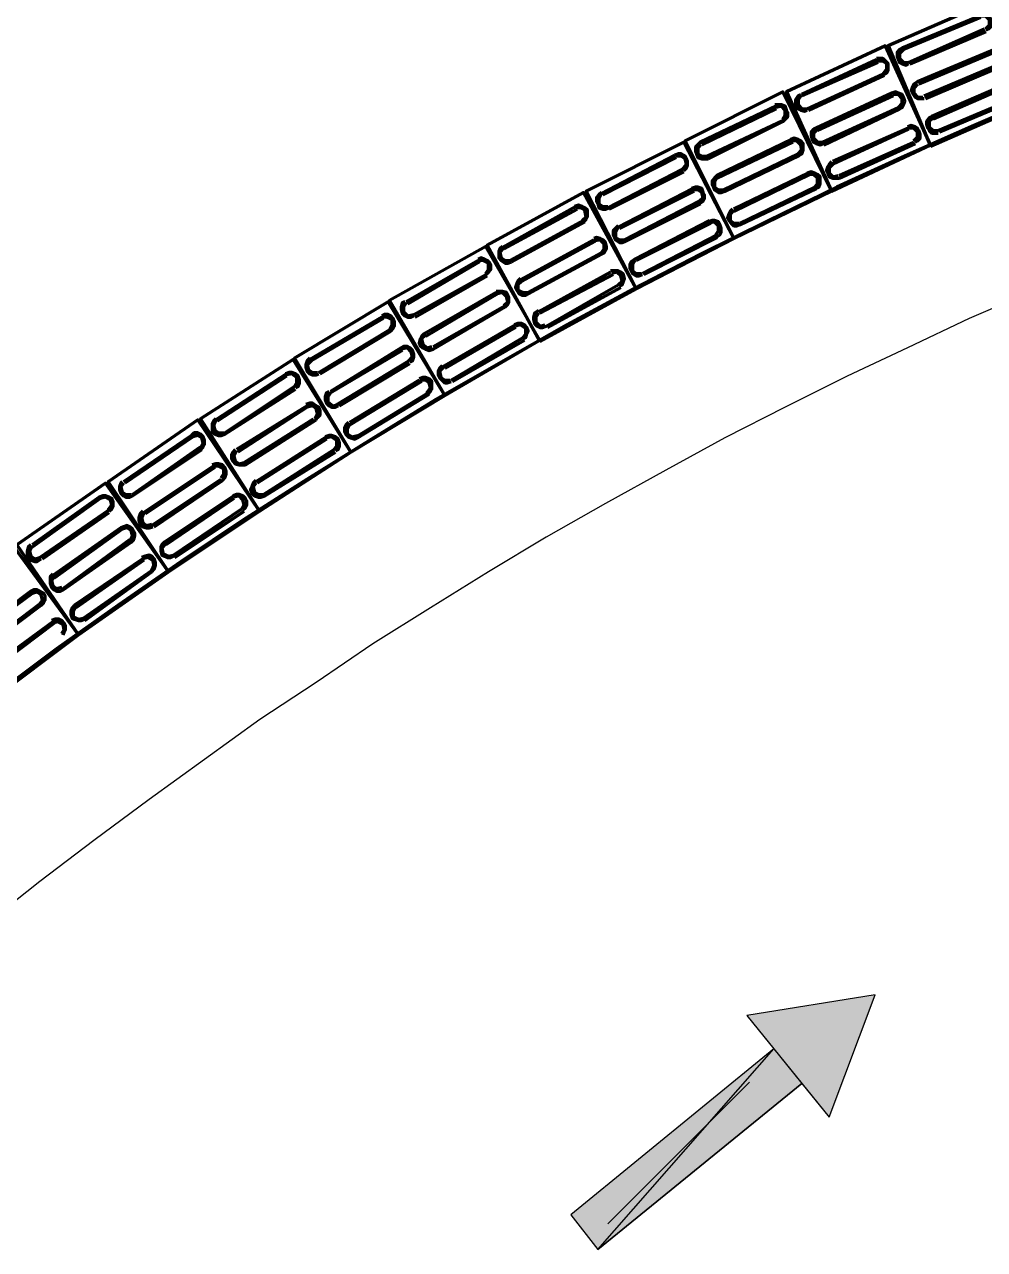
# Model space of a CAD drawing. Header units: millimetres. Extents: x 2273 to 2522, y 1034 to 1187.
# Drawn here: x 2282.252 to 2284.449, y 1107.365 to 1110.166 of the extents above; entities that cross this region are included whole.
import ezdxf

# ---------------------------------------------------------------- set-up
doc = ezdxf.new("R2010")
doc.units = ezdxf.units.MM
doc.layers.add('LAYER8', color=8, linetype='Continuous')
doc.layers.add('LAYOUT', color=7, linetype='Continuous', lineweight=100)
doc.layers.add('PAREDES', color=4, linetype='Continuous', lineweight=100)

# ---------------------------------------------------------------- blocks, each defined once
blk = doc.blocks.new('FRTY')
at = {"layer": 'PAREDES', "color": 160, "linetype": 'Continuous'}
for points in [[(72.8064, 146.8951), (73.0475, 146.9627), (72.977, 147.2039), (72.7387, 147.1333), (72.8064, 146.8951)], [(72.5711, 146.8157), (72.8064, 146.8951), (72.7299, 147.1304), (72.4946, 147.0539), (72.5711, 146.8157)], [(72.7181, 147.0657), (72.727, 147.0716), (72.7299, 147.0775), (72.7328, 147.0833), (72.7328, 147.0922), (72.727, 147.098), (72.7211, 147.1039), (72.7152, 147.1069), (72.7064, 147.1039)], [(72.7064, 147.1039), (72.527, 147.0451)], [(72.7093, 147.098), (72.5299, 147.0392)], [(72.7181, 147.0716), (72.727, 147.0775), (72.727, 147.0892), (72.7211, 147.101), (72.7093, 147.101)], [(72.3328, 146.7333), (72.5711, 146.8157), (72.4887, 147.0539), (72.2534, 146.9716), (72.3328, 146.7333)], [(72.5387, 147.0098), (72.7211, 147.0686)], [(72.5417, 147.0069), (72.7211, 147.0657)], [(72.4652, 147.0245), (72.2858, 146.9627)], [(72.477, 146.9863), (72.4858, 146.9892), (72.4887, 146.9951), (72.4917, 147.0039), (72.4917, 147.0127), (72.4858, 147.0186), (72.4799, 147.0245), (72.474, 147.0245), (72.4652, 147.0245)], [(72.527, 147.0451), (72.5211, 147.0422), (72.5152, 147.0363), (72.5123, 147.0275), (72.5152, 147.0216), (72.5181, 147.0127), (72.524, 147.0098), (72.5299, 147.0069), (72.5387, 147.0069)], [(72.527, 147.0422), (72.5181, 147.0333), (72.5181, 147.0216), (72.527, 147.0127), (72.5387, 147.0098)], [(72.4681, 147.0186), (72.2887, 146.9539)], [(72.477, 146.9892), (72.4858, 146.998), (72.4858, 147.0098), (72.4799, 147.0186), (72.4652, 147.0186)], [(72.7358, 147.0216), (72.5534, 146.9627)], [(72.7387, 147.0157), (72.5564, 146.9598)], [(72.7475, 146.9833), (72.7534, 146.9892), (72.7593, 146.9951), (72.7593, 147.001), (72.7593, 147.0098), (72.7564, 147.0157), (72.7505, 147.0216), (72.7417, 147.0216), (72.7358, 147.0216)], [(72.7446, 146.9892), (72.7534, 146.9951), (72.7564, 147.0069), (72.7475, 147.0157), (72.7358, 147.0186)], [(72.1005, 146.6451), (72.3358, 146.7363), (72.2475, 146.9686), (72.0123, 146.8804), (72.1005, 146.6451)], [(72.2975, 146.9275), (72.477, 146.9922)], [(72.3005, 146.9245), (72.4799, 146.9863)], [(72.5652, 146.9304), (72.7446, 146.9892)], [(72.5652, 146.9245), (72.7475, 146.9833)], [(72.224, 146.9392), (72.0475, 146.8716)], [(72.2387, 146.901), (72.2475, 146.9069), (72.2505, 146.9127), (72.2534, 146.9186), (72.2505, 146.9275), (72.2475, 146.9333), (72.2417, 146.9392), (72.2328, 146.9392), (72.224, 146.9392)], [(72.2858, 146.9627), (72.277, 146.9598), (72.274, 146.9539), (72.2711, 146.9451), (72.274, 146.9363), (72.277, 146.9304), (72.2828, 146.9245), (72.2917, 146.9245), (72.2975, 146.9245)], [(72.2858, 146.9598), (72.277, 146.951), (72.277, 146.9392), (72.2858, 146.9304), (72.2975, 146.9275)], [(72.4946, 146.9422), (72.3152, 146.8804)], [(72.4946, 146.9392), (72.3152, 146.8775)], [(72.5064, 146.9069), (72.5123, 146.9098), (72.5181, 146.9157), (72.5181, 146.9245), (72.5181, 146.9304), (72.5152, 146.9392), (72.5093, 146.9422), (72.5005, 146.9451), (72.4917, 146.9422)], [(72.5034, 146.9098), (72.5123, 146.9186), (72.5152, 146.9304), (72.5064, 146.9392), (72.4946, 146.9392)], [(72.5534, 146.9657), (72.5446, 146.9598), (72.5417, 146.9539), (72.5387, 146.948), (72.5387, 146.9392), (72.5446, 146.9333), (72.5505, 146.9275), (72.5564, 146.9245), (72.5652, 146.9275)], [(72.5534, 146.9598), (72.5446, 146.9539), (72.5446, 146.9422), (72.5505, 146.9304), (72.5623, 146.9304)], [(72.7593, 146.9392), (72.5799, 146.8833)], [(72.7711, 146.9039), (72.7799, 146.9069), (72.7828, 146.9127), (72.7858, 146.9216), (72.7858, 146.9275), (72.7799, 146.9363), (72.774, 146.9392), (72.7681, 146.9422), (72.7593, 146.9422)], [(72.227, 146.9333), (72.0505, 146.8657)], [(72.2387, 146.9069), (72.2475, 146.9127), (72.2475, 146.9275), (72.2387, 146.9363), (72.227, 146.9363)], [(72.7623, 146.9363), (72.5799, 146.8775)], [(72.7711, 146.9069), (72.7799, 146.9157), (72.7799, 146.9275), (72.774, 146.9363), (72.7623, 146.9363)], [(72.0593, 146.8392), (72.2387, 146.9069)], [(72.0623, 146.8333), (72.2387, 146.901)], [(72.3123, 146.8833), (72.3064, 146.8775), (72.3005, 146.8716), (72.3005, 146.8657), (72.3005, 146.8569), (72.3034, 146.851), (72.3093, 146.8451), (72.3181, 146.8422), (72.327, 146.8451)], [(72.327, 146.848), (72.5034, 146.9098)], [(72.327, 146.8422), (72.5064, 146.9039)], [(72.5799, 146.8833), (72.574, 146.8804), (72.5681, 146.8745), (72.5652, 146.8657), (72.5681, 146.8598), (72.5711, 146.851), (72.577, 146.848), (72.5828, 146.8451), (72.5917, 146.8451)], [(72.5917, 146.848), (72.7711, 146.9069)], [(72.5917, 146.8451), (72.774, 146.901)], [(71.8681, 146.5539), (72.1005, 146.6451), (72.0064, 146.8804), (71.777, 146.7863), (71.8681, 146.5539)], [(72.0475, 146.8745), (72.0417, 146.8686), (72.0358, 146.8627), (72.0358, 146.8569), (72.0358, 146.848), (72.0387, 146.8422), (72.0446, 146.8363), (72.0534, 146.8333), (72.0623, 146.8363)], [(72.0475, 146.8686), (72.0387, 146.8627), (72.0387, 146.848), (72.0475, 146.8392), (72.0593, 146.8392)], [(72.2534, 146.8598), (72.077, 146.7922)], [(72.2564, 146.8539), (72.0799, 146.7892)], [(72.2681, 146.8245), (72.277, 146.8275), (72.2799, 146.8333), (72.2828, 146.8422), (72.2799, 146.848), (72.277, 146.8569), (72.2711, 146.8598), (72.2623, 146.8627), (72.2564, 146.8598)], [(72.2681, 146.8275), (72.277, 146.8363), (72.277, 146.848), (72.2681, 146.8569), (72.2564, 146.8569)], [(72.3152, 146.8775), (72.3064, 146.8716), (72.3034, 146.8569), (72.3123, 146.848), (72.324, 146.848)], [(72.5211, 146.8627), (72.3446, 146.801)], [(72.524, 146.8569), (72.3446, 146.7951)], [(72.5328, 146.8245), (72.5417, 146.8304), (72.5446, 146.8363), (72.5475, 146.8422), (72.5446, 146.851), (72.5417, 146.8569), (72.5358, 146.8627), (72.527, 146.8657), (72.5211, 146.8627)], [(72.5328, 146.8304), (72.5417, 146.8363), (72.5417, 146.848), (72.5328, 146.8598), (72.5211, 146.8598)], [(72.5799, 146.8804), (72.5711, 146.8716), (72.5711, 146.8598), (72.5799, 146.851), (72.5917, 146.851)], [(71.9887, 146.848), (71.8093, 146.7775)], [(71.9887, 146.8422), (71.8123, 146.7745)], [(72.0005, 146.8127), (72.0064, 146.8186), (72.0123, 146.8245), (72.0123, 146.8304), (72.0123, 146.8392), (72.0064, 146.8451), (72.0005, 146.851), (71.9946, 146.851), (71.9858, 146.851)], [(71.9975, 146.8157), (72.0064, 146.8245), (72.0064, 146.8363), (72.0005, 146.8451), (71.9858, 146.8451)], [(72.0887, 146.7598), (72.2681, 146.8275)], [(72.3534, 146.7657), (72.5328, 146.8304)], [(72.3564, 146.7627), (72.5328, 146.8275)], [(71.824, 146.7451), (72.0005, 146.8157)], [(71.824, 146.7422), (72.0034, 146.8127)], [(72.0917, 146.7539), (72.2681, 146.8216)], [(72.3417, 146.801), (72.3358, 146.798), (72.3299, 146.7922), (72.3299, 146.7833), (72.3299, 146.7775), (72.3328, 146.7686), (72.3387, 146.7657), (72.3475, 146.7627), (72.3564, 146.7627)], [(72.3446, 146.798), (72.3358, 146.7892), (72.3328, 146.7775), (72.3417, 146.7686), (72.3534, 146.7686)], [(71.6387, 146.4539), (71.8681, 146.5539), (71.7711, 146.7833), (71.5417, 146.6833), (71.6387, 146.4539)], [(71.8093, 146.7775), (71.8034, 146.7745), (71.7975, 146.7686), (71.7975, 146.7598), (71.7975, 146.751), (71.8034, 146.7451), (71.8093, 146.7422), (71.8181, 146.7392), (71.824, 146.7422)], [(71.8123, 146.7745), (71.8034, 146.7657), (71.8034, 146.7539), (71.8123, 146.7451), (71.824, 146.7451)], [(72.0328, 146.7333), (72.0387, 146.7392), (72.0446, 146.7451), (72.0446, 146.7539), (72.0446, 146.7598), (72.0387, 146.7686), (72.0328, 146.7716), (72.024, 146.7745), (72.0181, 146.7716)], [(72.077, 146.7922), (72.0711, 146.7892), (72.0652, 146.7833), (72.0652, 146.7745), (72.0652, 146.7686), (72.0681, 146.7598), (72.077, 146.7569), (72.0828, 146.7539), (72.0917, 146.7539)], [(72.0799, 146.7892), (72.0711, 146.7804), (72.0681, 146.7686), (72.077, 146.7598), (72.0887, 146.7598)], [(72.2858, 146.7804), (72.1064, 146.7127)], [(72.2858, 146.7745), (72.1093, 146.7069)], [(72.2975, 146.7422), (72.3064, 146.748), (72.3093, 146.7539), (72.3123, 146.7598), (72.3093, 146.7686), (72.3064, 146.7745), (72.3005, 146.7804), (72.2917, 146.7804), (72.2858, 146.7804)], [(72.2975, 146.748), (72.3064, 146.7539), (72.3064, 146.7686), (72.2975, 146.7775), (72.2858, 146.7775)], [(71.7505, 146.751), (71.574, 146.6775)], [(71.7534, 146.748), (71.577, 146.6745)], [(71.7652, 146.7186), (71.7711, 146.7216), (71.777, 146.7275), (71.777, 146.7363), (71.777, 146.7451), (71.7711, 146.751), (71.7652, 146.7539), (71.7593, 146.7569), (71.7505, 146.7539)], [(71.7652, 146.7216), (71.774, 146.7304), (71.774, 146.7422), (71.7652, 146.751), (71.7505, 146.751)], [(72.0181, 146.7686), (71.8417, 146.698)], [(72.0211, 146.7657), (71.8446, 146.6951)], [(72.0299, 146.7392), (72.0387, 146.748), (72.0387, 146.7598), (72.0299, 146.7686), (72.0181, 146.7686)], [(72.1181, 146.6804), (72.2975, 146.748)], [(72.1211, 146.6745), (72.3005, 146.7422)], [(71.5887, 146.6451), (71.7623, 146.7216)], [(71.5917, 146.6422), (71.7652, 146.7157)], [(71.8564, 146.6686), (72.0328, 146.7363)], [(71.8564, 146.6598), (72.0358, 146.7333)], [(72.1064, 146.7157), (72.1005, 146.7098), (72.0946, 146.7039), (72.0946, 146.698), (72.0946, 146.6892), (72.1005, 146.6833), (72.1064, 146.6775), (72.1123, 146.6745), (72.1211, 146.6775)], [(71.8417, 146.701), (71.8358, 146.6951), (71.8299, 146.6892), (71.8299, 146.6804), (71.8299, 146.6745), (71.8358, 146.6657), (71.8417, 146.6627), (71.8475, 146.6598), (71.8564, 146.6627)], [(71.8446, 146.6951), (71.8358, 146.6863), (71.8358, 146.6745), (71.8417, 146.6657), (71.8534, 146.6657)], [(72.0505, 146.6892), (71.874, 146.6216)], [(72.0534, 146.6863), (71.877, 146.6157)], [(72.0652, 146.6539), (72.0711, 146.6598), (72.074, 146.6657), (72.077, 146.6716), (72.074, 146.6804), (72.0711, 146.6863), (72.0652, 146.6922), (72.0564, 146.6922), (72.0505, 146.6922)], [(72.0623, 146.6569), (72.0711, 146.6657), (72.0711, 146.6775), (72.0623, 146.6863), (72.0505, 146.6863)], [(72.1093, 146.7098), (72.1005, 146.7039), (72.0975, 146.6892), (72.1064, 146.6804), (72.1181, 146.6804)], [(71.4123, 146.351), (71.6387, 146.4569), (71.5358, 146.6833), (71.3093, 146.5775), (71.4123, 146.351)], [(71.7858, 146.6745), (71.6093, 146.601)], [(71.7858, 146.6686), (71.6123, 146.5951)], [(71.8005, 146.6392), (71.8064, 146.6451), (71.8093, 146.651), (71.8123, 146.6569), (71.8093, 146.6657), (71.8064, 146.6716), (71.8005, 146.6775), (71.7917, 146.6775), (71.7828, 146.6775)], [(71.7975, 146.6422), (71.8064, 146.651), (71.8064, 146.6627), (71.7975, 146.6716), (71.7858, 146.6716)], [(71.8887, 146.5863), (72.0652, 146.6598)], [(71.624, 146.5686), (71.7975, 146.6422)], [(71.627, 146.5627), (71.8005, 146.6363)], [(71.8887, 146.5833), (72.0652, 146.6539)], [(71.874, 146.6216), (71.8681, 146.6157), (71.8623, 146.6098), (71.8593, 146.6039), (71.8623, 146.5951), (71.8652, 146.5892), (71.874, 146.5833), (71.8799, 146.5833), (71.8887, 146.5833)], [(71.874, 146.6186), (71.8652, 146.6098), (71.8652, 146.598), (71.874, 146.5892), (71.8858, 146.5892)], [(71.8181, 146.598), (71.6417, 146.5216)], [(71.8211, 146.5922), (71.6446, 146.5157)], [(71.8328, 146.5598), (71.8387, 146.5657), (71.8417, 146.5716), (71.8446, 146.5804), (71.8417, 146.5863), (71.8387, 146.5951), (71.8299, 146.598), (71.824, 146.601), (71.8152, 146.598)], [(71.8299, 146.5657), (71.8387, 146.5745), (71.8387, 146.5863), (71.8299, 146.5951), (71.8181, 146.5951)], [(71.6564, 146.4892), (71.8299, 146.5627)], [(71.6593, 146.4863), (71.8328, 146.5598)], [(71.6417, 146.5216), (71.6358, 146.5186), (71.6299, 146.5098), (71.6299, 146.5039), (71.6328, 146.4951), (71.6358, 146.4892), (71.6417, 146.4833), (71.6505, 146.4833), (71.6564, 146.4833)], [(71.6446, 146.5186), (71.6358, 146.5098), (71.6358, 146.498), (71.6446, 146.4892), (71.6564, 146.4892)]]:
    blk.add_lwpolyline(points, dxfattribs=at)
blk = doc.blocks.new('KJIUY')
at = {"layer": 'PAREDES', "color": 0, "linetype": 'Continuous'}
blk.add_lwpolyline([(71.8975, 146.5686), (71.7387, 146.501), (71.5799, 146.4304), (71.424, 146.3598), (71.2681, 146.2833), (71.1123, 146.2069), (70.9593, 146.1275), (70.8064, 146.0451), (70.6564, 145.9598), (70.5064, 145.8745), (70.3593, 145.7833), (70.2123, 145.6922), (70.0652, 145.598), (69.924, 145.5039), (69.7799, 145.4039), (69.6387, 145.3039), (69.5005, 145.201)], dxfattribs=at)
at = {"layer": 'PAREDES', "color": 160, "linetype": 'Continuous'}
for points in [[(71.574, 146.6775), (71.5681, 146.6745), (71.5623, 146.6686), (71.5623, 146.6598), (71.5652, 146.651), (71.5681, 146.6451), (71.574, 146.6422), (71.5828, 146.6392), (71.5887, 146.6422)], [(71.577, 146.6745), (71.5681, 146.6657), (71.5681, 146.6539), (71.577, 146.6451), (71.5887, 146.6451)], [(71.5152, 146.651), (71.3446, 146.5716)], [(71.5181, 146.6451), (71.3446, 146.5686)], [(71.5299, 146.6157), (71.5387, 146.6216), (71.5417, 146.6275), (71.5417, 146.6363), (71.5417, 146.6422), (71.5358, 146.648), (71.5299, 146.6539), (71.5211, 146.6539), (71.5152, 146.6539)], [(71.5299, 146.6186), (71.5387, 146.6304), (71.5387, 146.6422), (71.5299, 146.648), (71.5152, 146.648)], [(71.3564, 146.5392), (71.5299, 146.6186)], [(71.3593, 146.5363), (71.5328, 146.6157)], [(71.1887, 146.2422), (71.4123, 146.351), (71.3005, 146.5775), (71.077, 146.4657), (71.1887, 146.2422)], [(71.5505, 146.5745), (71.377, 146.4951)], [(71.5681, 146.5392), (71.574, 146.5422), (71.577, 146.548), (71.5799, 146.5569), (71.577, 146.5657), (71.574, 146.5716), (71.5652, 146.5745), (71.5593, 146.5775), (71.5505, 146.5745)], [(71.6093, 146.601), (71.6005, 146.5951), (71.5975, 146.5892), (71.5946, 146.5804), (71.5975, 146.5745), (71.6034, 146.5657), (71.6093, 146.5627), (71.6152, 146.5627), (71.624, 146.5627)], [(71.6093, 146.5951), (71.6005, 146.5863), (71.6005, 146.5745), (71.6093, 146.5657), (71.6211, 146.5657)], [(71.3005, 146.5098), (71.3064, 146.5157), (71.3123, 146.5216), (71.3123, 146.5304), (71.3093, 146.5363), (71.3064, 146.5451), (71.2975, 146.548), (71.2917, 146.548), (71.2828, 146.548)], [(71.3417, 146.5716), (71.3358, 146.5686), (71.3299, 146.5598), (71.3299, 146.5539), (71.3299, 146.5451), (71.3358, 146.5392), (71.3417, 146.5363), (71.3505, 146.5333), (71.3564, 146.5363)], [(71.3417, 146.5686), (71.3358, 146.5598), (71.3358, 146.548), (71.3446, 146.5392), (71.3564, 146.5392)], [(71.5534, 146.5686), (71.3799, 146.4892)], [(71.5652, 146.5422), (71.574, 146.551), (71.574, 146.5627), (71.5652, 146.5716), (71.5534, 146.5716)], [(71.2858, 146.5451), (71.1123, 146.4627)], [(71.2858, 146.5392), (71.1152, 146.4569)], [(71.3005, 146.5157), (71.3064, 146.5245), (71.3064, 146.5363), (71.2975, 146.5451), (71.2858, 146.5422)], [(71.3917, 146.4627), (71.5652, 146.5422)], [(71.3946, 146.4569), (71.5681, 146.5392)], [(71.127, 146.4304), (71.3005, 146.5127)], [(71.1299, 146.4245), (71.3005, 146.5098)], [(71.377, 146.4951), (71.3711, 146.4922), (71.3652, 146.4863), (71.3652, 146.4775), (71.3681, 146.4686), (71.3711, 146.4627), (71.377, 146.4598), (71.3858, 146.4569), (71.3946, 146.4598)], [(71.3799, 146.4922), (71.3711, 146.4833), (71.3711, 146.4716), (71.3799, 146.4627), (71.3917, 146.4627)], [(71.5887, 146.4951), (71.4152, 146.4186)], [(71.5887, 146.4922), (71.4152, 146.4127)], [(71.6034, 146.4627), (71.6093, 146.4657), (71.6152, 146.4716), (71.6152, 146.4804), (71.6123, 146.4892), (71.6093, 146.4951), (71.6034, 146.498), (71.5946, 146.501), (71.5858, 146.498)], [(71.6005, 146.4657), (71.6093, 146.4745), (71.6093, 146.4863), (71.6005, 146.4951), (71.5887, 146.4951)], [(70.9652, 146.1275), (71.1887, 146.2422), (71.074, 146.4627), (70.8505, 146.351), (70.9652, 146.1275)], [(71.1123, 146.4627), (71.1064, 146.4569), (71.1005, 146.451), (71.1005, 146.4422), (71.1034, 146.4363), (71.1064, 146.4275), (71.1152, 146.4245), (71.1211, 146.4245), (71.1299, 146.4245)], [(71.3211, 146.4686), (71.1505, 146.3863)], [(71.324, 146.4627), (71.1505, 146.3804)], [(71.3358, 146.4333), (71.3446, 146.4363), (71.3475, 146.4451), (71.3475, 146.451), (71.3475, 146.4598), (71.3417, 146.4657), (71.3358, 146.4686), (71.327, 146.4716), (71.3181, 146.4686)], [(71.3358, 146.4363), (71.3446, 146.4451), (71.3417, 146.4569), (71.3328, 146.4657), (71.3211, 146.4657)], [(71.4299, 146.3863), (71.6005, 146.4627)], [(71.074, 146.398), (71.0799, 146.4039), (71.0828, 146.4098), (71.0828, 146.4186), (71.0799, 146.4245), (71.077, 146.4304), (71.0681, 146.4363), (71.0623, 146.4363), (71.0534, 146.4333)], [(71.1123, 146.4569), (71.1064, 146.448), (71.1064, 146.4363), (71.1152, 146.4304), (71.127, 146.4304)], [(71.1652, 146.3539), (71.3358, 146.4363)], [(71.4299, 146.3804), (71.6034, 146.4598)], [(71.0534, 146.4333), (70.8858, 146.3451)], [(71.0564, 146.4275), (70.8887, 146.3422)], [(71.0711, 146.401), (71.0799, 146.4127), (71.077, 146.4245), (71.0681, 146.4304), (71.0564, 146.4304)], [(71.1681, 146.351), (71.3387, 146.4333)], [(71.4123, 146.4186), (71.4064, 146.4127), (71.4034, 146.4069), (71.4005, 146.398), (71.4034, 146.3922), (71.4064, 146.3833), (71.4152, 146.3804), (71.4211, 146.3804), (71.4299, 146.3804)], [(71.4152, 146.4127), (71.4064, 146.4039), (71.4064, 146.3922), (71.4152, 146.3833), (71.427, 146.3863)], [(70.9005, 146.3127), (71.0711, 146.401)], [(70.9034, 146.3098), (71.074, 146.3951)], [(71.1505, 146.3863), (71.1446, 146.3804), (71.1387, 146.3745), (71.1387, 146.3657), (71.1417, 146.3598), (71.1446, 146.3539), (71.1534, 146.348), (71.1593, 146.348), (71.1681, 146.351)], [(71.1505, 146.3833), (71.1446, 146.3716), (71.1446, 146.3598), (71.1534, 146.3539), (71.1652, 146.3539)], [(71.3593, 146.3922), (71.1887, 146.3098)], [(71.3623, 146.3892), (71.1887, 146.3039)], [(71.374, 146.3569), (71.3828, 146.3598), (71.3858, 146.3686), (71.3858, 146.3745), (71.3858, 146.3833), (71.3799, 146.3892), (71.374, 146.3922), (71.3652, 146.3951), (71.3564, 146.3922)], [(71.374, 146.3598), (71.3799, 146.3686), (71.3799, 146.3804), (71.3711, 146.3892), (71.3593, 146.3892)], [(71.0946, 146.3569), (70.924, 146.2686)], [(71.0975, 146.351), (70.927, 146.2657)], [(71.1093, 146.3216), (71.1181, 146.3275), (71.1211, 146.3333), (71.1211, 146.3422), (71.1181, 146.348), (71.1152, 146.3569), (71.1064, 146.3598), (71.1005, 146.3598), (71.0917, 146.3569)], [(71.1093, 146.3275), (71.1181, 146.3363), (71.1152, 146.348), (71.1064, 146.3539), (71.0946, 146.3539)], [(71.2034, 146.2775), (71.374, 146.3598)], [(71.2034, 146.2745), (71.377, 146.3569)], [(70.7446, 146.0069), (70.9652, 146.1275), (70.8446, 146.348), (70.624, 146.2275), (70.7446, 146.0069)], [(70.8858, 146.348), (70.8799, 146.3422), (70.874, 146.3363), (70.874, 146.3275), (70.877, 146.3216), (70.8799, 146.3127), (70.8887, 146.3098), (70.8946, 146.3098), (70.9034, 146.3127)], [(70.8858, 146.3451), (70.8799, 146.3333), (70.8799, 146.3216), (70.8887, 146.3157), (70.9005, 146.3157)], [(70.9387, 146.2392), (71.1093, 146.3275)], [(70.827, 146.3157), (70.6593, 146.2216)], [(70.8299, 146.3098), (70.6623, 146.2186)], [(70.8446, 146.2804), (70.8505, 146.2863), (70.8534, 146.2922), (70.8534, 146.301), (70.8534, 146.3069), (70.8475, 146.3127), (70.8417, 146.3157), (70.8328, 146.3186), (70.824, 146.3157)], [(70.8417, 146.2833), (70.8505, 146.2922), (70.8475, 146.3069), (70.8387, 146.3127), (70.827, 146.3127)], [(70.9417, 146.2363), (71.1123, 146.3216)], [(71.1858, 146.3098), (71.1799, 146.3039), (71.177, 146.298), (71.174, 146.2892), (71.177, 146.2833), (71.1828, 146.2775), (71.1887, 146.2716), (71.1946, 146.2716), (71.2034, 146.2745)], [(71.1887, 146.3069), (71.1799, 146.298), (71.1799, 146.2833), (71.1887, 146.2775), (71.2005, 146.2775)], [(70.677, 146.1922), (70.8446, 146.2833)], [(70.6799, 146.1892), (70.8475, 146.2804)], [(70.924, 146.2716), (70.9181, 146.2657), (70.9123, 146.2598), (70.9123, 146.251), (70.9152, 146.2451), (70.9181, 146.2392), (70.927, 146.2333), (70.9328, 146.2333), (70.9417, 146.2363)], [(70.924, 146.2686), (70.9181, 146.2569), (70.9181, 146.2451), (70.927, 146.2392), (70.9387, 146.2392)], [(71.1328, 146.2833), (70.9623, 146.1951)], [(71.1358, 146.2775), (70.9652, 146.1922)], [(71.1475, 146.2451), (71.1564, 146.251), (71.1593, 146.2569), (71.1593, 146.2657), (71.1564, 146.2745), (71.1534, 146.2804), (71.1446, 146.2833), (71.1387, 146.2833), (71.1299, 146.2804)], [(71.1475, 146.251), (71.1534, 146.2598), (71.1534, 146.2716), (71.1446, 146.2804), (71.1328, 146.2775)], [(70.8681, 146.2392), (70.7005, 146.148)], [(70.8858, 146.2069), (70.8917, 146.2098), (70.8975, 146.2186), (70.8975, 146.2245), (70.8946, 146.2333), (70.8887, 146.2392), (70.8828, 146.2422), (70.874, 146.2451), (70.8681, 146.2422)], [(70.8858, 146.2098), (70.8917, 146.2186), (70.8917, 146.2304), (70.8828, 146.2392), (70.8681, 146.2363)], [(70.9799, 146.1627), (71.1505, 146.251)], [(70.9828, 146.1598), (71.1505, 146.2451)], [(70.527, 145.8833), (70.7446, 146.0098), (70.6211, 146.2245), (70.4005, 146.101), (70.527, 145.8833)], [(70.6593, 146.2245), (70.6534, 146.2186), (70.6505, 146.2127), (70.6505, 146.2039), (70.6505, 146.198), (70.6564, 146.1922), (70.6652, 146.1863), (70.6711, 146.1863), (70.6799, 146.1892)], [(70.6623, 146.2216), (70.6534, 146.2098), (70.6564, 146.198), (70.6652, 146.1922), (70.677, 146.1922)], [(70.8711, 146.2363), (70.7034, 146.1451)], [(70.7181, 146.1186), (70.8858, 146.2098)], [(70.6034, 146.1922), (70.4387, 146.098)], [(70.6064, 146.1892), (70.4417, 146.0922)], [(70.6211, 146.1598), (70.627, 146.1657), (70.6328, 146.1716), (70.6328, 146.1804), (70.6299, 146.1863), (70.624, 146.1922), (70.6181, 146.1951), (70.6093, 146.198), (70.6034, 146.1951)], [(70.6211, 146.1627), (70.627, 146.1716), (70.627, 146.1863), (70.6152, 146.1922), (70.6034, 146.1922)], [(70.7181, 146.1157), (70.8858, 146.2069)], [(70.9623, 146.1951), (70.9534, 146.1892), (70.9505, 146.1833), (70.9505, 146.1745), (70.9534, 146.1686), (70.9564, 146.1627), (70.9652, 146.1569), (70.9711, 146.1569), (70.9799, 146.1598)], [(70.9623, 146.1922), (70.9564, 146.1833), (70.9564, 146.1686), (70.9652, 146.1627), (70.977, 146.1627)], [(70.4564, 146.0686), (70.6211, 146.1598)], [(70.4593, 146.0627), (70.624, 146.1569)], [(70.9064, 146.1657), (70.7417, 146.0745)], [(70.9123, 146.1598), (70.7446, 146.0716)], [(70.927, 146.1333), (70.9328, 146.1363), (70.9358, 146.1451), (70.9387, 146.151), (70.9358, 146.1598), (70.9299, 146.1657), (70.924, 146.1686), (70.9152, 146.1686), (70.9064, 146.1686)], [(70.924, 146.1363), (70.9328, 146.1451), (70.9299, 146.1569), (70.9211, 146.1657), (70.9093, 146.1627)], [(70.7005, 146.151), (70.6946, 146.1451), (70.6917, 146.1392), (70.6887, 146.1304), (70.6917, 146.1245), (70.6975, 146.1157), (70.7034, 146.1127), (70.7123, 146.1127), (70.7181, 146.1157)], [(70.7034, 146.1451), (70.6946, 146.1363), (70.6946, 146.1245), (70.7064, 146.1186), (70.7181, 146.1186)], [(70.7593, 146.0422), (70.924, 146.1363)], [(70.7623, 146.0392), (70.9299, 146.1304)], [(70.3123, 145.7539), (70.527, 145.8833), (70.3975, 146.098), (70.1828, 145.9686), (70.3123, 145.7539)], [(70.4358, 146.098), (70.4299, 146.0951), (70.427, 146.0863), (70.427, 146.0804), (70.4299, 146.0716), (70.4358, 146.0657), (70.4417, 146.0627), (70.4505, 146.0627), (70.4564, 146.0657)], [(70.6446, 146.1186), (70.4799, 146.0245)], [(70.6475, 146.1157), (70.4828, 146.0186)], [(70.6652, 146.0863), (70.6711, 146.0922), (70.674, 146.098), (70.674, 146.1069), (70.6711, 146.1127), (70.6681, 146.1186), (70.6593, 146.1216), (70.6534, 146.1216), (70.6446, 146.1216)], [(70.6623, 146.0892), (70.6711, 146.098), (70.6681, 146.1098), (70.6593, 146.1186), (70.6475, 146.1157)], [(70.4387, 146.0951), (70.4328, 146.0863), (70.4328, 146.0745), (70.4417, 146.0657), (70.4564, 146.0686)], [(70.5005, 145.9951), (70.6652, 146.0892)], [(70.5005, 145.9892), (70.6652, 146.0863)], [(70.7417, 146.0775), (70.7328, 146.0716), (70.7299, 146.0627), (70.7299, 146.0569), (70.7328, 146.048), (70.7387, 146.0422), (70.7446, 146.0392), (70.7505, 146.0392), (70.7593, 146.0422)], [(70.7417, 146.0716), (70.7358, 146.0627), (70.7358, 146.051), (70.7446, 146.0422), (70.7564, 146.0451)], [(70.3828, 146.0627), (70.2181, 145.9657)], [(70.3858, 146.0598), (70.2211, 145.9627)], [(70.4034, 146.0304), (70.4093, 146.0363), (70.4123, 146.0422), (70.4123, 146.051), (70.4093, 146.0598), (70.4034, 146.0657), (70.3975, 146.0686), (70.3887, 146.0686), (70.3828, 146.0657)], [(70.4005, 146.0333), (70.4064, 146.0451), (70.4064, 146.0569), (70.3946, 146.0627), (70.3828, 146.0627)], [(70.6887, 146.0451), (70.5211, 145.948)], [(70.7064, 146.0127), (70.7123, 146.0157), (70.7152, 146.0245), (70.7181, 146.0304), (70.7152, 146.0392), (70.7093, 146.0451), (70.7034, 146.048), (70.6946, 146.048), (70.6858, 146.0451)], [(70.7064, 146.0157), (70.7123, 146.0245), (70.7123, 146.0363), (70.7005, 146.0451), (70.6887, 146.0422)], [(70.2387, 145.9363), (70.4005, 146.0333)], [(70.2417, 145.9333), (70.4034, 146.0304)], [(70.4799, 146.0245), (70.474, 146.0186), (70.4711, 146.0127), (70.4681, 146.0039), (70.4711, 145.998), (70.477, 145.9922), (70.4828, 145.9892), (70.4917, 145.9863), (70.5005, 145.9892)], [(70.4828, 146.0216), (70.474, 146.0127), (70.477, 146.001), (70.4858, 145.9922), (70.4975, 145.9951)], [(70.6887, 146.0392), (70.527, 145.9451)], [(70.5417, 145.9186), (70.7064, 146.0157)], [(70.427, 145.9922), (70.2652, 145.8922)], [(70.4299, 145.9863), (70.2652, 145.8892)], [(70.4475, 145.9598), (70.4534, 145.9627), (70.4564, 145.9716), (70.4564, 145.9775), (70.4534, 145.9863), (70.4475, 145.9922), (70.4417, 145.9951), (70.4328, 145.9951), (70.427, 145.9922)], [(70.4446, 145.9627), (70.4534, 145.9716), (70.4505, 145.9833), (70.4417, 145.9922), (70.427, 145.9892)], [(70.5446, 145.9157), (70.7093, 146.0098)], [(70.1034, 145.6186), (70.3123, 145.7539), (70.1799, 145.9657), (69.9681, 145.8304), (70.1034, 145.6186)], [(70.2181, 145.9686), (70.2123, 145.9627), (70.2093, 145.9539), (70.2093, 145.948), (70.2123, 145.9392), (70.2181, 145.9333), (70.224, 145.9304), (70.2328, 145.9304), (70.2387, 145.9333)], [(70.2211, 145.9627), (70.2123, 145.9539), (70.2152, 145.9422), (70.224, 145.9363), (70.2358, 145.9363)], [(70.2799, 145.8627), (70.4446, 145.9627)], [(70.1652, 145.9333), (70.0034, 145.8275)], [(70.1858, 145.901), (70.1917, 145.9039), (70.1946, 145.9127), (70.1946, 145.9186), (70.1917, 145.9275), (70.1858, 145.9333), (70.177, 145.9363), (70.1711, 145.9363), (70.1623, 145.9333)], [(70.1828, 145.9039), (70.1887, 145.9127), (70.1887, 145.9245), (70.177, 145.9333), (70.1652, 145.9304)], [(70.2858, 145.8598), (70.4475, 145.9569)], [(70.5211, 145.951), (70.5152, 145.9451), (70.5123, 145.9392), (70.5123, 145.9304), (70.5152, 145.9245), (70.5211, 145.9186), (70.527, 145.9127), (70.5328, 145.9127), (70.5417, 145.9157)], [(70.524, 145.948), (70.5152, 145.9392), (70.5181, 145.9245), (70.527, 145.9186), (70.5387, 145.9186)], [(70.1652, 145.9275), (70.0064, 145.8245)], [(70.024, 145.798), (70.1828, 145.9039)], [(70.4681, 145.9186), (70.3093, 145.8216)], [(70.474, 145.9157), (70.3093, 145.8157)], [(70.4887, 145.8863), (70.4946, 145.8922), (70.4975, 145.898), (70.4975, 145.9069), (70.4975, 145.9157), (70.4917, 145.9216), (70.4828, 145.9245), (70.477, 145.9245), (70.4681, 145.9216)], [(70.4858, 145.8892), (70.4946, 145.901), (70.4917, 145.9127), (70.4828, 145.9186), (70.4711, 145.9186)], [(70.024, 145.7951), (70.1858, 145.898)], [(70.2623, 145.8922), (70.2564, 145.8892), (70.2534, 145.8804), (70.2534, 145.8745), (70.2564, 145.8657), (70.2623, 145.8598), (70.2681, 145.8569), (70.277, 145.8569), (70.2828, 145.8598)], [(70.2652, 145.8892), (70.2593, 145.8804), (70.2593, 145.8686), (70.2711, 145.8598), (70.2828, 145.8627)], [(70.324, 145.7892), (70.4887, 145.8892)], [(70.327, 145.7863), (70.4917, 145.8863)], [(70.2123, 145.8598), (70.0505, 145.7598)], [(70.2123, 145.8569), (70.0534, 145.7539)], [(70.2328, 145.8275), (70.2358, 145.8333), (70.2417, 145.8392), (70.2417, 145.848), (70.2387, 145.8569), (70.2328, 145.8598), (70.224, 145.8657), (70.2181, 145.8657), (70.2093, 145.8627)], [(70.2299, 145.8304), (70.2358, 145.8422), (70.2328, 145.8539), (70.224, 145.8598), (70.2123, 145.8569)], [(69.8946, 145.4804), (70.1034, 145.6186), (69.9623, 145.8275), (69.7564, 145.6863), (69.8946, 145.4804)], [(70.0034, 145.8304), (69.9975, 145.8245), (69.9946, 145.8186), (69.9946, 145.8098), (69.9946, 145.801), (70.0005, 145.7951), (70.0093, 145.7922), (70.0152, 145.7922), (70.024, 145.7951)], [(70.0034, 145.8275), (69.9975, 145.8157), (70.0005, 145.8039), (70.0093, 145.798), (70.0211, 145.798)], [(70.0681, 145.7304), (70.227, 145.8304)], [(70.0711, 145.7245), (70.2328, 145.8275)], [(70.3064, 145.8216), (70.3005, 145.8157), (70.2975, 145.8098), (70.2975, 145.801), (70.3005, 145.7951), (70.3064, 145.7892), (70.3123, 145.7863), (70.3211, 145.7833), (70.327, 145.7863)], [(70.3093, 145.8186), (70.3034, 145.8069), (70.3034, 145.7951), (70.3152, 145.7892), (70.327, 145.7922)], [(69.9475, 145.7922), (69.7917, 145.6863)], [(69.9681, 145.7598), (69.974, 145.7657), (69.977, 145.7716), (69.977, 145.7804), (69.974, 145.7892), (69.9681, 145.7951), (69.9623, 145.798), (69.9534, 145.798), (69.9475, 145.7922)], [(69.9681, 145.7627), (69.974, 145.7745), (69.9711, 145.7863), (69.9623, 145.7922), (69.9505, 145.7892)], [(70.277, 145.7569), (70.2828, 145.7598), (70.2858, 145.7686), (70.2858, 145.7745), (70.2828, 145.7833), (70.277, 145.7892), (70.2681, 145.7922), (70.2623, 145.7922), (70.2534, 145.7892)], [(69.9505, 145.7892), (69.7946, 145.6833)], [(69.8123, 145.6569), (69.9681, 145.7657)], [(70.2564, 145.7892), (70.0946, 145.6863)], [(70.2564, 145.7833), (70.0975, 145.6833)], [(70.274, 145.7598), (70.2799, 145.7686), (70.2799, 145.7804), (70.2681, 145.7892), (70.2564, 145.7863)], [(69.8123, 145.6539), (69.9711, 145.7598)], [(70.0475, 145.7598), (70.0417, 145.7539), (70.0387, 145.748), (70.0387, 145.7392), (70.0417, 145.7333), (70.0475, 145.7275), (70.0564, 145.7245), (70.0623, 145.7245), (70.0711, 145.7245)], [(70.0505, 145.7569), (70.0446, 145.7451), (70.0475, 145.7333), (70.0564, 145.7275), (70.0681, 145.7304)], [(70.1123, 145.6569), (70.274, 145.7598)], [(70.1152, 145.6539), (70.277, 145.7539)], [(69.9975, 145.7216), (69.8387, 145.6157)], [(70.0005, 145.7186), (69.8417, 145.6127)], [(70.0181, 145.6892), (70.024, 145.6951), (70.027, 145.7039), (70.027, 145.7098), (70.024, 145.7186), (70.0181, 145.7245), (70.0093, 145.7275), (70.0034, 145.7275), (69.9946, 145.7245)], [(70.0152, 145.6951), (70.0211, 145.7039), (70.0211, 145.7157), (70.0093, 145.7216), (69.9975, 145.7216)], [(69.6887, 145.3363), (69.8946, 145.4804), (69.7505, 145.6833), (69.5475, 145.5422), (69.6887, 145.3363)], [(69.7887, 145.6863), (69.7858, 145.6833), (69.7828, 145.6745), (69.7828, 145.6686), (69.7858, 145.6598), (69.7917, 145.6539), (69.7975, 145.651), (69.8064, 145.651), (69.8123, 145.6539)], [(69.7917, 145.6833), (69.7858, 145.6745), (69.7887, 145.6627), (69.7975, 145.6569), (69.8093, 145.6569)], [(69.8564, 145.5863), (70.0152, 145.6922)], [(69.8623, 145.5833), (70.0181, 145.6892)], [(70.0946, 145.6892), (70.0887, 145.6833), (70.0858, 145.6745), (70.0828, 145.6686), (70.0858, 145.6598), (70.0917, 145.6539), (70.1005, 145.651), (70.1064, 145.651), (70.1152, 145.6539)], [(70.0946, 145.6833), (70.0887, 145.6745), (70.0917, 145.6627), (70.1005, 145.6569), (70.1123, 145.6569)], [(69.7358, 145.651), (69.5828, 145.5422)], [(69.7593, 145.6186), (69.7652, 145.6245), (69.7681, 145.6304), (69.7681, 145.6392), (69.7652, 145.648), (69.7593, 145.651), (69.7505, 145.6539), (69.7446, 145.6539), (69.7358, 145.651)], [(69.7564, 145.6216), (69.7652, 145.6333), (69.7623, 145.6451), (69.7505, 145.651), (69.7387, 145.648)], [(70.0446, 145.6539), (69.8858, 145.548)], [(70.0652, 145.6216), (70.0711, 145.6275), (70.074, 145.6333), (70.074, 145.6422), (70.0711, 145.648), (70.0652, 145.6539), (70.0564, 145.6569), (70.0505, 145.6569), (70.0417, 145.6539)], [(70.0623, 145.6245), (70.0681, 145.6333), (70.0652, 145.6451), (70.0564, 145.6539), (70.0446, 145.651)], [(69.7387, 145.648), (69.5828, 145.5363)], [(69.6005, 145.5127), (69.7593, 145.6216)], [(70.0446, 145.648), (69.8887, 145.5422)], [(69.9064, 145.5186), (70.0623, 145.6245)], [(69.6064, 145.5098), (69.7593, 145.6157)], [(69.8358, 145.6186), (69.8299, 145.6127), (69.827, 145.6039), (69.827, 145.598), (69.8299, 145.5892), (69.8358, 145.5833), (69.8446, 145.5804), (69.8505, 145.5804), (69.8593, 145.5833)], [(69.8387, 145.6157), (69.8328, 145.6039), (69.8358, 145.5922), (69.8446, 145.5863), (69.8564, 145.5892)], [(69.9093, 145.5127), (70.0681, 145.6186)], [(69.7858, 145.5804), (69.6299, 145.4716)], [(69.7887, 145.5775), (69.6328, 145.4657)], [(69.8093, 145.548), (69.8152, 145.5539), (69.8181, 145.5627), (69.8181, 145.5686), (69.8123, 145.5775), (69.8064, 145.5833), (69.8005, 145.5863), (69.7917, 145.5833), (69.7858, 145.5804)], [(69.8064, 145.551), (69.8123, 145.5627), (69.8093, 145.5745), (69.8005, 145.5804), (69.7887, 145.5775)], [(69.5799, 145.5422), (69.574, 145.5363), (69.5711, 145.5275), (69.5711, 145.5216), (69.574, 145.5127), (69.5799, 145.5069), (69.5887, 145.5039), (69.5946, 145.5039), (69.6034, 145.5098)], [(69.5828, 145.5392), (69.577, 145.5275), (69.5799, 145.5157), (69.5887, 145.5098), (69.6005, 145.5127)], [(69.6534, 145.4422), (69.8064, 145.5539)], [(69.6534, 145.4392), (69.8093, 145.548)], [(69.8858, 145.548), (69.8799, 145.5422), (69.877, 145.5363), (69.877, 145.5275), (69.8799, 145.5186), (69.8858, 145.5157), (69.8917, 145.5127), (69.9005, 145.5127), (69.9064, 145.5157)], [(69.8887, 145.5451), (69.8799, 145.5333), (69.8828, 145.5216), (69.8946, 145.5157), (69.9064, 145.5186)], [(69.4887, 145.1863), (69.6887, 145.3363), (69.5417, 145.5363), (69.3417, 145.3892), (69.4887, 145.1863)], [(69.8358, 145.5098), (69.6799, 145.4039)], [(69.8564, 145.4804), (69.8623, 145.4863), (69.8652, 145.4951), (69.8652, 145.501), (69.8623, 145.5098), (69.8564, 145.5157), (69.8505, 145.5186), (69.8417, 145.5157), (69.8328, 145.5127)], [(69.8564, 145.4833), (69.8623, 145.4951), (69.8593, 145.5069), (69.8475, 145.5127), (69.8358, 145.5098)], [(69.8387, 145.5069), (69.6828, 145.398)], [(69.7005, 145.3745), (69.8564, 145.4833)], [(69.6299, 145.4745), (69.624, 145.4686), (69.624, 145.4598), (69.624, 145.4539), (69.627, 145.4451), (69.6328, 145.4392), (69.6387, 145.4363), (69.6475, 145.4363), (69.6534, 145.4392)], [(69.6328, 145.4686), (69.627, 145.4598), (69.6299, 145.448), (69.6387, 145.4422), (69.6505, 145.4451)], [(69.7034, 145.3686), (69.8564, 145.4804)], [(69.5799, 145.4363), (69.427, 145.3216)], [(69.5828, 145.4304), (69.4299, 145.3186)], [(69.6034, 145.4039), (69.6093, 145.4098), (69.6123, 145.4157), (69.6123, 145.4245), (69.6093, 145.4304), (69.6005, 145.4363), (69.5946, 145.4392), (69.5858, 145.4392), (69.5799, 145.4363)], [(69.6005, 145.4069), (69.6064, 145.4157), (69.6034, 145.4275), (69.5946, 145.4333), (69.5828, 145.4304)], [(69.4475, 145.2922), (69.6005, 145.4069)], [(69.4505, 145.2892), (69.6034, 145.4039)], [(69.6799, 145.4039), (69.674, 145.398), (69.6711, 145.3892), (69.6711, 145.3833), (69.674, 145.3745), (69.6799, 145.3716), (69.6887, 145.3686), (69.6946, 145.3686), (69.7034, 145.3716)], [(69.6828, 145.401), (69.677, 145.3892), (69.677, 145.3775), (69.6887, 145.3716), (69.7005, 145.3745)], [(69.6534, 145.3363), (69.6564, 145.3422), (69.6593, 145.348), (69.6593, 145.3569), (69.6564, 145.3627), (69.6505, 145.3686), (69.6446, 145.3716), (69.6358, 145.3716), (69.627, 145.3686)], [(69.6299, 145.3657), (69.477, 145.2539)], [(69.6328, 145.3627), (69.4799, 145.248)], [(69.6505, 145.3392), (69.6564, 145.348), (69.6534, 145.3598), (69.6417, 145.3657), (69.6299, 145.3627)]]:
    blk.add_lwpolyline(points, dxfattribs=at)
at = {"layer": 'PAREDES', "color": 252, "linetype": 'Continuous'}
blk.add_lwpolyline([(71.5005, 146.3922), (71.5005, 146.3922), (71.5005, 146.3922)], dxfattribs=at)
at = {"layer": 'LAYOUT', "linetype": 'ByBlock'}
blk.add_blockref('FRTY', (0, 0), dxfattribs=at)

msp = doc.modelspace()

# ---------------------------------------------------------------- hatches: boundary and pattern name
at = {"layer": 'LAYER8', "linetype": 'Continuous'}
for points in [[(2284.199, 1107.9471), (2283.9049, 1107.9001), (2284.0931, 1107.6677)], [(2283.5637, 1107.3648), (2283.9666, 1107.8236), (2283.5019, 1107.4442), (2283.5637, 1107.3648), (2283.9666, 1107.8236), (2284.0313, 1107.7442)]]:
    msp.add_hatch(color=0, dxfattribs=at).paths.add_polyline_path(points)

# ---------------------------------------------------------------- linework, layer by layer
at = {"layer": 'LAYER8', "color": 0, "linetype": 'Continuous'}
for points in [[(2284.5578, 1109.556), (2284.4137, 1109.4942), (2284.2725, 1109.4265), (2284.1343, 1109.3618), (2283.9931, 1109.2913), (2283.8549, 1109.2207), (2283.7196, 1109.1471), (2283.5813, 1109.0707), (2283.4461, 1108.9942), (2283.3137, 1108.9148), (2283.1813, 1108.8324), (2283.049, 1108.7501), (2282.9196, 1108.6618), (2282.7902, 1108.5765), (2282.6637, 1108.4854), (2282.5372, 1108.3942), (2282.4108, 1108.3001), (2282.2872, 1108.206), (2282.1637, 1108.1089)], [(2283.9049, 1107.9001), (2283.9666, 1107.8236), (2283.5019, 1107.4442), (2283.5637, 1107.3648), (2284.0313, 1107.7442), (2284.0931, 1107.6677), (2284.199, 1107.9471), (2283.9049, 1107.9001)], [(2284.199, 1107.9471), (2283.9049, 1107.9001), (2284.0931, 1107.6677), (2284.199, 1107.9471)], [(2283.5019, 1107.4442), (2283.5637, 1107.3648), (2283.9666, 1107.8236), (2283.5019, 1107.4442)], [(2283.5637, 1107.3648), (2283.9666, 1107.8236), (2284.0313, 1107.7442), (2283.5637, 1107.3648)]]:
    msp.add_lwpolyline(points, dxfattribs=at)
at = {"layer": 'LAYER8', "color": 252, "linetype": 'Continuous'}
msp.add_lwpolyline([(2283.5872, 1107.4236), (2283.9108, 1107.7471)], dxfattribs=at)

# ---------------------------------------------------------------- block references
at = {"layer": 'LAYER8', "color": 0, "linetype": 'ByBlock'}
msp.add_blockref('KJIUY', (2212.6867, 963.4344), dxfattribs=at)

doc.saveas('drawing.dxf')
